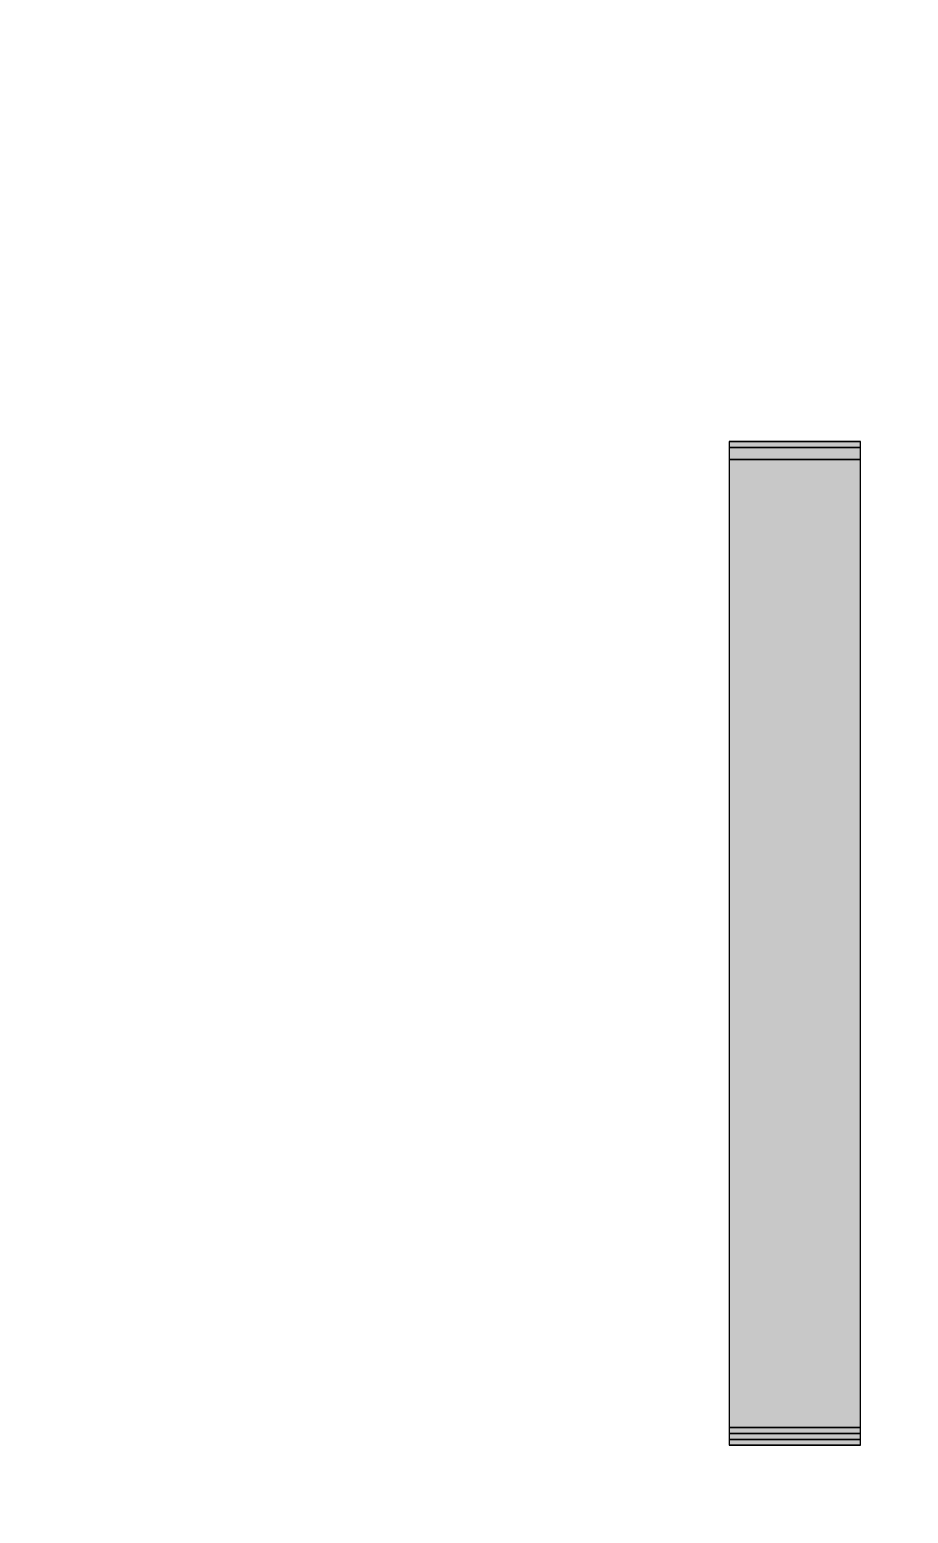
# Model space of a CAD drawing. Header units: millimetres. Extents: x 7018 to 13530, y 4187 to 5692.
# Drawn here: x 11145.8 to 11152.44, y 4961.62 to 4972.83 of the extents above; entities that cross this region are included whole.
import ezdxf

# ---------------------------------------------------------------- set-up
doc = ezdxf.new("R2010")
doc.units = ezdxf.units.MM
doc.layers.add('绘图', color=7, linetype='Continuous')

# ---------------------------------------------------------------- blocks, each defined once
blk = doc.blocks.new('fr')
at = {"transparency": 33554559}
blk.add_hatch(color=256, dxfattribs=at).paths.add_polyline_path([(1488.156, -437.24), (1488.156, -444.822), (1489.149, -444.822), (1489.149, -437.24)])
for points in [[(1488.201, -437.24), (1488.156, -437.24)], [(1489.149, -437.24), (1488.156, -437.24)], [(1489.149, -437.24), (1488.156, -437.24)], [(1489.149, -437.24), (1488.156, -437.24)], [(1489.149, -437.24), (1488.156, -437.24)], [(1489.149, -437.24), (1488.156, -437.24)], [(1489.149, -437.24), (1488.156, -437.24)], [(1489.149, -437.24), (1488.156, -437.24)], [(1489.149, -437.24), (1488.156, -437.24)], [(1489.149, -437.24), (1488.156, -437.24)], [(1489.149, -437.24), (1488.156, -437.24)], [(1489.149, -437.24), (1488.156, -437.24)], [(1489.149, -437.24), (1488.156, -437.24)], [(1489.149, -437.24), (1488.156, -437.24)], [(1489.149, -437.24), (1488.156, -437.24)], [(1489.149, -444.822), (1489.149, -437.24), (1488.156, -437.24), (1488.156, -444.822)], [(1489.149, -437.285), (1488.156, -437.285)], [(1489.149, -437.285), (1488.156, -437.285)], [(1488.246, -437.24), (1488.201, -437.24)], [(1488.291, -437.24), (1488.246, -437.24)], [(1488.337, -437.24), (1488.291, -437.24)], [(1488.427, -437.24), (1488.337, -437.24)], [(1488.562, -437.24), (1488.427, -437.24)], [(1488.788, -437.24), (1488.562, -437.24)], [(1488.878, -437.24), (1488.788, -437.24)], [(1488.968, -437.24), (1488.878, -437.24)], [(1489.014, -437.24), (1488.968, -437.24)], [(1489.059, -437.24), (1489.014, -437.24)], [(1489.104, -437.24), (1489.059, -437.24)], [(1489.149, -437.24), (1489.104, -437.24)], [(1489.149, -437.375), (1488.156, -437.375)], [(1489.149, -437.375), (1488.156, -437.375)], [(1489.149, -444.687), (1488.156, -444.687)], [(1489.149, -444.687), (1488.156, -444.687)], [(1489.149, -444.732), (1488.156, -444.732)], [(1489.149, -444.732), (1488.156, -444.732)], [(1489.149, -444.777), (1488.156, -444.777)], [(1489.149, -444.777), (1488.156, -444.777)], [(1489.149, -444.777), (1488.156, -444.777)], [(1489.149, -444.777), (1488.156, -444.777)], [(1489.149, -444.777), (1488.156, -444.777)], [(1489.149, -444.777), (1488.156, -444.777)], [(1489.149, -444.822), (1488.156, -444.822)], [(1489.149, -444.822), (1488.156, -444.822)], [(1489.149, -444.822), (1488.156, -444.822)], [(1489.149, -444.822), (1488.156, -444.822)], [(1488.201, -444.822), (1488.156, -444.822)], [(1488.246, -444.822), (1488.201, -444.822)], [(1488.291, -444.822), (1488.246, -444.822)], [(1488.337, -444.822), (1488.291, -444.822)], [(1488.472, -444.822), (1488.337, -444.822)], [(1488.698, -444.822), (1488.472, -444.822)], [(1488.788, -444.822), (1488.698, -444.822)], [(1488.923, -444.822), (1488.788, -444.822)], [(1489.014, -444.822), (1488.923, -444.822)], [(1489.059, -444.822), (1489.014, -444.822)], [(1489.104, -444.822), (1489.059, -444.822)], [(1489.149, -444.822), (1489.104, -444.822)]]:
    blk.add_lwpolyline(points, close=True)
blk.add_lwpolyline([(1489.149, -444.822), (1489.149, -444.777)])

msp = doc.modelspace()

# ---------------------------------------------------------------- linework, layer by layer
at = {"layer": '绘图', "lineweight": 13, "ltscale": 0.2}
for centre, radius, start, end in [((11323.851, 4624.639), 437.429, 88.5439, 88.5439), ((11323.871, 4624.747), 434.829, 88.05782, 88.05782), ((11345.593, 4624.747), 434.829, 88.05782, 88.05782), ((11348.395, 4762.503), 296.9, 89.34067, 89.34067), ((11326.674, 4762.447), 296.9, 89.34067, 89.34067)]:
    msp.add_arc(centre, radius, start, end, dxfattribs=at)

# ---------------------------------------------------------------- block references
at = {"color": 0}
msp.add_blockref('fr', (9662.929, 5406.957), dxfattribs=at)

doc.saveas('drawing.dxf')
